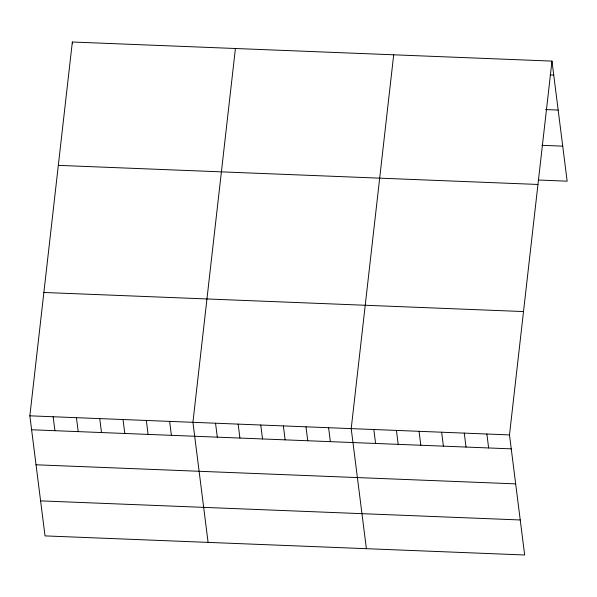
<?xml version="1.0" encoding="UTF-8"?>
<svg xmlns="http://www.w3.org/2000/svg" width="597" height="597" viewBox="0 0 597 597"><rect width="100%" height="100%" fill="white"/><g stroke="black" fill="none" stroke-linecap="round" stroke-linejoin="round"><path stroke-width="0.9" d="M551.979 61.103L509.487 434.914L524.659 554.986L45.021 535.897L29.85 415.825L72.341 42.014L551.979 61.103L567.15 181.175L538.21 180.018M235.419 48.506L192.928 422.318L208.092 542.389M393.699 54.805L351.208 428.616L366.379 548.688M550.121 74.894L553.74 75.035M545.501 109.557L558.165 110.064M541.919 145.317L562.725 146.146M58.319 165.369L537.957 184.458M43.872 292.47L523.509 311.559M29.85 415.825L509.487 434.914M31.611 429.765L511.248 448.854M36.036 464.787L515.674 483.876M40.596 500.876L520.233 519.965M486.876 434.019L488.637 447.951M464.265 433.116L466.026 447.056M441.653 432.221L443.414 446.153M419.042 431.318L420.803 445.25M396.43 430.415L398.192 444.355M373.819 429.519L375.58 443.452M328.596 427.721L330.357 441.653M305.985 426.818L307.746 440.75M283.374 425.915L285.135 439.855M260.762 425.019L262.523 438.952M238.151 424.116L239.912 438.056M215.539 423.221L217.301 437.153M169.63 421.392L171.391 435.325M146.332 420.467L148.093 434.4M123.034 419.534L124.795 433.474M72.341 42.014L72.565 43.753M99.736 418.609L101.497 432.549M76.446 417.684L78.207 431.616M53.148 416.758L54.909 430.691"/></g></svg>
